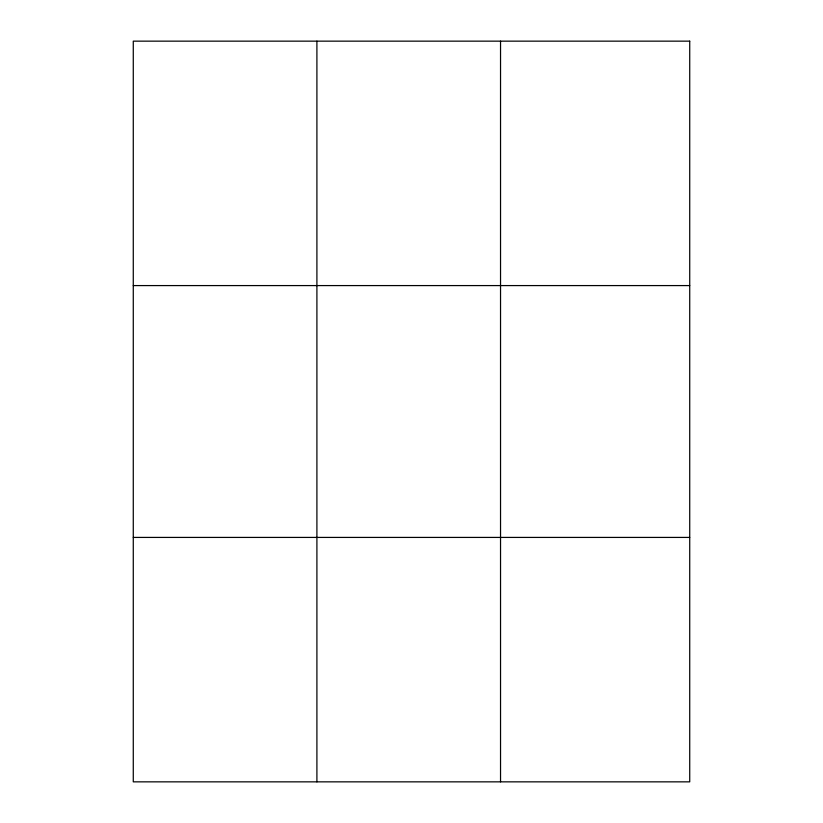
<?xml version="1.0" encoding="UTF-8"?>
<svg xmlns="http://www.w3.org/2000/svg" width="823" height="823" viewBox="0 0 823 823"><rect width="100%" height="100%" fill="white"/><g stroke="black" fill="none" stroke-linecap="round" stroke-linejoin="round"><path stroke-width="1.23" d="M316.906 41.15L316.906 781.85M500.538 41.15L500.538 781.85M133.275 285.581L689.725 285.581M133.275 537.419L689.725 537.419M689.725 41.15L689.725 781.85L133.275 781.85L133.275 41.15L689.725 41.15"/></g></svg>
